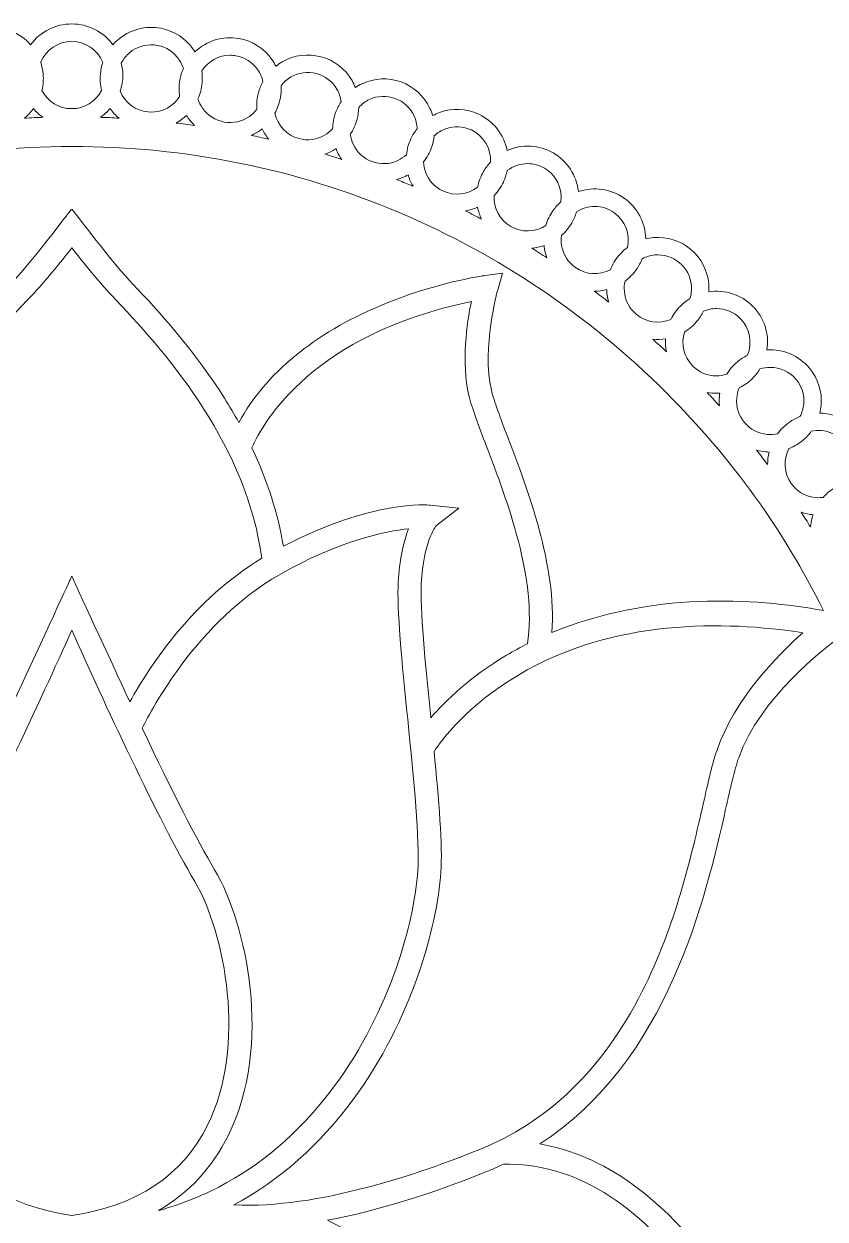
# Model space of a CAD drawing. Header units: millimetres. Extents: x 146 to 1170, y -927 to -143.
# Drawn here: x 276.6 to 387.2, y -329.8 to -165 of the extents above; entities that cross this region are included whole.
import ezdxf

# ---------------------------------------------------------------- set-up
doc = ezdxf.new("R2010")
doc.units = ezdxf.units.MM
doc.header["$MEASUREMENT"] = 0
doc.layers.add('Layer 2', color=7, linetype='Continuous')

msp = doc.modelspace()

# ---------------------------------------------------------------- linework, layer by layer
at = {"layer": 'Layer 2', "lineweight": 0}
for points, knots in [([(413.22, -303.54), (415.03, -302.21), (416.1, -300.11), (416.1, -297.86), (416.1, -295.61), (415.03, -293.51), (413.22, -292.18), (414.91, -290.7), (415.79, -288.52), (415.59, -286.28), (415.4, -284.03), (414.15, -282.04), (412.23, -280.87), (413.78, -279.25), (414.47, -276.99), (414.08, -274.78), (413.69, -272.57), (412.27, -270.69), (410.26, -269.69), (410.48, -269.41), (410.69, -269.12), (410.86, -268.81), (411.81, -267.18), (412.06, -265.28), (411.57, -263.46), (410.99, -261.29), (409.41, -259.54), (407.32, -258.73), (407.52, -258.43), (407.7, -258.12), (407.85, -257.79), (408.64, -256.09), (408.73, -254.17), (408.08, -252.4), (407.44, -250.64), (406.14, -249.22), (404.44, -248.43), (404.12, -248.28), (403.78, -248.15), (403.44, -248.05), (404.51, -246.08), (404.6, -243.73), (403.65, -241.69), (402.7, -239.66), (400.84, -238.21), (398.64, -237.76), (398.79, -237.44), (398.9, -237.1), (399, -236.76), (399.48, -234.94), (399.23, -233.04), (398.29, -231.41), (397.17, -229.46), (395.2, -228.18), (392.97, -227.93), (393.08, -227.59), (393.17, -227.25), (393.23, -226.9), (393.56, -225.04), (393.14, -223.17), (392.06, -221.63), (390.77, -219.79), (388.7, -218.69), (386.45, -218.63), (386.54, -218.29), (386.6, -217.93), (386.63, -217.58), (386.79, -215.7), (386.22, -213.87), (385.01, -212.43), (383.56, -210.71), (381.4, -209.79), (379.15, -209.93), (379.49, -207.71), (378.76, -205.47), (377.17, -203.88), (375.58, -202.3), (373.34, -201.57), (371.13, -201.9), (371.15, -201.55), (371.15, -201.19), (371.12, -200.84), (370.95, -198.96), (370.07, -197.26), (368.62, -196.05), (367.18, -194.84), (365.36, -194.27), (363.48, -194.43), (363.12, -194.46), (362.77, -194.52), (362.43, -194.6), (362.37, -192.36), (361.27, -190.28), (359.43, -188.99), (357.58, -187.7), (355.25, -187.38), (353.13, -188.09), (352.88, -185.86), (351.59, -183.89), (349.65, -182.76), (347.7, -181.64), (345.35, -181.52), (343.29, -182.42), (342.85, -180.22), (341.4, -178.36), (339.36, -177.41), (337.66, -176.61), (335.74, -176.53), (333.97, -177.18), (333.64, -177.3), (333.32, -177.44), (333.01, -177.61), (332.91, -177.27), (332.78, -176.94), (332.63, -176.62), (331.83, -174.91), (330.42, -173.62), (328.65, -172.97), (326.88, -172.33), (324.97, -172.41), (323.26, -173.21), (322.94, -173.36), (322.63, -173.53), (322.34, -173.73), (322.21, -173.4), (322.05, -173.08), (321.88, -172.77), (320.93, -171.14), (319.41, -169.97), (317.59, -169.49), (315.78, -169), (313.88, -169.25), (312.25, -170.19), (311.94, -170.37), (311.64, -170.57), (311.37, -170.79), (311.21, -170.47), (311.03, -170.17), (310.83, -169.88), (309.75, -168.33), (308.13, -167.3), (306.28, -166.98), (304.06, -166.59), (301.81, -167.28), (300.19, -168.82), (300, -168.52), (299.8, -168.23), (299.57, -167.96), (298.36, -166.51), (296.66, -165.63), (294.78, -165.46), (292.54, -165.27), (290.36, -166.15), (288.88, -167.84), (287.55, -166.03), (285.45, -164.96), (283.2, -164.96), (280.95, -164.96), (278.85, -166.03), (277.52, -167.84), (276.04, -166.15), (273.86, -165.27), (271.62, -165.46), (269.38, -165.66), (267.38, -166.91), (266.21, -168.82), (265.96, -168.58), (265.68, -168.35), (265.39, -168.15), (263.85, -167.07), (261.97, -166.65), (260.12, -166.98), (257.91, -167.37), (256.03, -168.79), (255.03, -170.8), (253.28, -169.39), (250.97, -168.9), (248.8, -169.49), (246.63, -170.07), (244.88, -171.64), (244.06, -173.73), (243.77, -173.53), (243.46, -173.36), (243.13, -173.21), (241.43, -172.41), (239.51, -172.33), (237.74, -172.97), (235.97, -173.62), (234.56, -174.91), (233.77, -176.62), (233.62, -176.94), (233.49, -177.27), (233.39, -177.61), (233.08, -177.44), (232.76, -177.3), (232.42, -177.18), (230.65, -176.53), (228.74, -176.61), (227.03, -177.41), (225.33, -178.21), (224.03, -179.62), (223.39, -181.39), (223.27, -181.72), (223.17, -182.06), (223.1, -182.41), (222.78, -182.27), (222.44, -182.15), (222.1, -182.06), (220.28, -181.57), (218.38, -181.82), (216.75, -182.76), (214.8, -183.89), (213.52, -185.86), (213.27, -188.09), (212.93, -187.98), (212.59, -187.89), (212.24, -187.83), (210.38, -187.5), (208.51, -187.91), (206.97, -188.99), (205.43, -190.07), (204.4, -191.69), (204.07, -193.54), (204.01, -193.89), (203.97, -194.25), (203.97, -194.61), (201.79, -194.08), (199.49, -194.61), (197.77, -196.05), (196.05, -197.5), (195.13, -199.66), (195.27, -201.9), (193.05, -201.57), (190.81, -202.29), (189.22, -203.88), (187.89, -205.22), (187.16, -206.99), (187.16, -208.87), (187.16, -209.22), (187.19, -209.58), (187.24, -209.93), (186.89, -209.91), (186.53, -209.91), (186.18, -209.94), (184.3, -210.11), (182.6, -210.99), (181.39, -212.43), (180.18, -213.87), (179.6, -215.7), (179.77, -217.58), (179.8, -217.93), (179.86, -218.28), (179.94, -218.63), (179.59, -218.63), (179.23, -218.67), (178.88, -218.73), (177.03, -219.06), (175.41, -220.09), (174.33, -221.63), (173.04, -223.47), (172.72, -225.8), (173.43, -227.93), (173.08, -227.97), (172.73, -228.03), (172.38, -228.12), (170.57, -228.61), (169.05, -229.78), (168.1, -231.41), (167.16, -233.04), (166.91, -234.94), (167.4, -236.76), (167.49, -237.1), (167.61, -237.44), (167.75, -237.76), (167.4, -237.83), (167.06, -237.93), (166.73, -238.05), (164.96, -238.69), (163.55, -239.99), (162.75, -241.69), (161.8, -243.73), (161.88, -246.08), (162.96, -248.05), (162.62, -248.15), (162.28, -248.28), (161.96, -248.43), (160.25, -249.22), (158.96, -250.63), (158.31, -252.4), (157.67, -254.17), (157.75, -256.09), (158.55, -257.79), (158.7, -258.12), (158.87, -258.43), (159.07, -258.72), (156.98, -259.54), (155.41, -261.29), (154.83, -263.46), (154.24, -265.63), (154.74, -267.94), (156.14, -269.69), (154.13, -270.69), (152.71, -272.57), (152.32, -274.78), (151.93, -277), (152.62, -279.25), (154.17, -280.87), (152.25, -282.04), (151, -284.04), (150.8, -286.28), (150.61, -288.52), (151.49, -290.7), (153.18, -292.18), (151.37, -293.51), (150.3, -295.61), (150.3, -297.86), (150.3, -300.11), (151.37, -302.21), (153.18, -303.54), (151.49, -305.02), (150.61, -307.2), (150.8, -309.44), (151, -311.68), (152.25, -313.67), (154.17, -314.84), (152.62, -316.47), (151.93, -318.72), (152.32, -320.94), (152.71, -323.15), (154.12, -325.02), (156.13, -326.02), (155.91, -326.3), (155.71, -326.6), (155.53, -326.91), (154.59, -328.54), (154.34, -330.44), (154.83, -332.26), (155.41, -334.43), (156.99, -336.18), (159.08, -337), (157.83, -338.86), (157.54, -341.2), (158.31, -343.31), (159.08, -345.43), (160.81, -347.03), (162.96, -347.66), (161.88, -349.63), (161.8, -351.99), (162.75, -354.02), (163.7, -356.06), (165.55, -357.51), (167.75, -357.95), (167.61, -358.28), (167.49, -358.61), (167.4, -358.96), (166.91, -360.78), (167.16, -362.68), (168.1, -364.31), (169.05, -365.94), (170.57, -367.1), (172.38, -367.59), (172.73, -367.68), (173.08, -367.75), (173.43, -367.79), (173.31, -368.12), (173.23, -368.47), (173.17, -368.82), (172.84, -370.67), (173.25, -372.54), (174.33, -374.09), (175.41, -375.63), (177.03, -376.66), (178.88, -376.98), (179.23, -377.05), (179.59, -377.08), (179.95, -377.09), (179.42, -379.27), (179.95, -381.56), (181.39, -383.28), (182.73, -384.88), (184.7, -385.8), (186.8, -385.8), (186.94, -385.8), (187.08, -385.79), (187.25, -385.78), (186.91, -388), (187.63, -390.24), (189.22, -391.83), (190.56, -393.16), (192.33, -393.9), (194.21, -393.9), (194.56, -393.9), (194.92, -393.87), (195.27, -393.82), (195.25, -394.17), (195.25, -394.53), (195.28, -394.88), (195.44, -396.76), (196.33, -398.45), (197.77, -399.67), (199.2, -400.86), (201.06, -401.45), (202.92, -401.29), (203.27, -401.26), (203.62, -401.2), (203.97, -401.12), (204.02, -403.36), (205.13, -405.43), (206.97, -406.72), (208.16, -407.56), (209.55, -408), (211, -408), (211.77, -408), (212.53, -407.87), (213.27, -407.62), (213.31, -407.98), (213.37, -408.33), (213.46, -408.67), (213.95, -410.49), (215.12, -412.01), (216.75, -412.95), (218.66, -414.06), (221.07, -414.19), (223.1, -413.3), (223.17, -413.65), (223.27, -413.99), (223.39, -414.33), (224.03, -416.1), (225.33, -417.51), (227.03, -418.31), (227.97, -418.74), (228.97, -418.97), (230, -418.97), (231.18, -418.97), (232.35, -418.67), (233.39, -418.1), (234.02, -420.25), (235.63, -421.97), (237.74, -422.74), (238.52, -423.03), (239.33, -423.17), (240.15, -423.17), (241.52, -423.17), (242.9, -422.75), (244.06, -421.98), (244.19, -422.31), (244.34, -422.64), (244.52, -422.95), (245.46, -424.58), (246.98, -425.74), (248.8, -426.23), (249.4, -426.39), (250.01, -426.47), (250.62, -426.47), (252.22, -426.47), (253.78, -425.92), (255.03, -424.92), (256.03, -426.93), (257.91, -428.35), (260.12, -428.74), (261.97, -429.06), (263.85, -428.64), (265.39, -427.57), (265.68, -427.37), (265.96, -427.14), (266.21, -426.9), (267.38, -428.81), (269.38, -430.06), (271.62, -430.25), (273.86, -430.45), (276.04, -429.56), (277.52, -427.88), (278.85, -429.69), (280.95, -430.76), (283.2, -430.76), (285.45, -430.76), (287.55, -429.69), (288.88, -427.88), (290.22, -429.41), (292.13, -430.28), (294.16, -430.28), (294.37, -430.28), (294.58, -430.27), (294.78, -430.25), (297.02, -430.06), (299.01, -428.81), (300.18, -426.9), (300.44, -427.14), (300.72, -427.37), (301.01, -427.57), (302.54, -428.64), (304.42, -429.06), (306.28, -428.74), (308.13, -428.41), (309.75, -427.38), (310.83, -425.84), (311.03, -425.55), (311.21, -425.24), (311.37, -424.92), (312.62, -425.92), (314.17, -426.47), (315.77, -426.47), (316.38, -426.47), (317, -426.39), (317.59, -426.23), (319.76, -425.65), (321.51, -424.07), (322.33, -421.99), (322.63, -422.18), (322.94, -422.36), (323.26, -422.51), (324.96, -423.3), (326.89, -423.38), (328.65, -422.74), (330.42, -422.1), (331.83, -420.8), (332.63, -419.1), (332.78, -418.78), (332.91, -418.44), (333.01, -418.11), (333.32, -418.27), (333.64, -418.42), (333.97, -418.54), (335.74, -419.18), (337.66, -419.1), (339.36, -418.31), (341.07, -417.51), (342.36, -416.1), (343.01, -414.33), (343.13, -413.99), (343.23, -413.65), (343.3, -413.3), (345.33, -414.19), (347.74, -414.06), (349.65, -412.95), (351.28, -412.01), (352.44, -410.49), (352.93, -408.67), (353.02, -408.33), (353.09, -407.98), (353.13, -407.63), (353.46, -407.74), (353.81, -407.83), (354.16, -407.89), (354.57, -407.96), (354.98, -408), (355.4, -408), (356.84, -408), (358.23, -407.56), (359.43, -406.72), (360.97, -405.64), (362, -404.03), (362.32, -402.17), (362.39, -401.82), (362.42, -401.47), (362.43, -401.11), (364.6, -401.64), (366.93, -401.09), (368.62, -399.67), (370.07, -398.45), (370.95, -396.76), (371.12, -394.88), (371.15, -394.53), (371.15, -394.17), (371.13, -393.81), (373.37, -394.15), (375.59, -393.41), (377.17, -391.83), (378.76, -390.24), (379.49, -388), (379.15, -385.79), (379.54, -385.81), (379.87, -385.81), (380.22, -385.78), (382.1, -385.61), (383.79, -384.73), (385.01, -383.28), (386.22, -381.84), (386.79, -380.01), (386.63, -378.14), (386.6, -377.78), (386.54, -377.43), (386.46, -377.09), (386.81, -377.08), (387.16, -377.05), (387.51, -376.98), (389.37, -376.66), (390.98, -375.63), (392.06, -374.09), (393.35, -372.25), (393.68, -369.92), (392.96, -367.79), (393.32, -367.75), (393.67, -367.68), (394.01, -367.59), (395.83, -367.1), (397.35, -365.94), (398.29, -364.31), (399.42, -362.36), (399.54, -360.01), (398.64, -357.95), (400.84, -357.51), (402.7, -356.06), (403.65, -354.02), (404.6, -351.99), (404.51, -349.63), (403.44, -347.67), (403.78, -347.56), (404.12, -347.44), (404.44, -347.29), (406.14, -346.49), (407.44, -345.08), (408.08, -343.31), (408.73, -341.54), (408.64, -339.63), (407.85, -337.92), (407.7, -337.6), (407.52, -337.29), (407.33, -336.99), (409.41, -336.18), (410.99, -334.43), (411.57, -332.26), (412.15, -330.08), (411.66, -327.78), (410.26, -326.03), (410.59, -325.87), (410.89, -325.69), (411.18, -325.49), (412.72, -324.41), (413.75, -322.79), (414.08, -320.94), (414.4, -319.08), (413.99, -317.21), (412.91, -315.67), (412.71, -315.38), (412.48, -315.1), (412.23, -314.84), (414.15, -313.67), (415.4, -311.68), (415.59, -309.44), (415.79, -307.2), (414.91, -305.02), (413.22, -303.54)], [0, 0, 0, 0, 1, 1, 1, 2, 2, 2, 3, 3, 3, 4, 4, 4, 5, 5, 5, 6, 6, 6, 7, 7, 7, 8, 8, 8, 9, 9, 9, 10, 10, 10, 11, 11, 11, 12, 12, 12, 13, 13, 13, 14, 14, 14, 15, 15, 15, 16, 16, 16, 17, 17, 17, 18, 18, 18, 19, 19, 19, 20, 20, 20, 21, 21, 21, 22, 22, 22, 23, 23, 23, 24, 24, 24, 25, 25, 25, 26, 26, 26, 27, 27, 27, 28, 28, 28, 29, 29, 29, 30, 30, 30, 31, 31, 31, 32, 32, 32, 33, 33, 33, 34, 34, 34, 35, 35, 35, 36, 36, 36, 37, 37, 37, 38, 38, 38, 39, 39, 39, 40, 40, 40, 41, 41, 41, 42, 42, 42, 43, 43, 43, 44, 44, 44, 45, 45, 45, 46, 46, 46, 47, 47, 47, 48, 48, 48, 49, 49, 49, 50, 50, 50, 51, 51, 51, 52, 52, 52, 53, 53, 53, 54, 54, 54, 55, 55, 55, 56, 56, 56, 57, 57, 57, 58, 58, 58, 59, 59, 59, 60, 60, 60, 61, 61, 61, 62, 62, 62, 63, 63, 63, 64, 64, 64, 65, 65, 65, 66, 66, 66, 67, 67, 67, 68, 68, 68, 69, 69, 69, 70, 70, 70, 71, 71, 71, 72, 72, 72, 73, 73, 73, 74, 74, 74, 75, 75, 75, 76, 76, 76, 77, 77, 77, 78, 78, 78, 79, 79, 79, 80, 80, 80, 81, 81, 81, 82, 82, 82, 83, 83, 83, 84, 84, 84, 85, 85, 85, 86, 86, 86, 87, 87, 87, 88, 88, 88, 89, 89, 89, 90, 90, 90, 91, 91, 91, 92, 92, 92, 93, 93, 93, 94, 94, 94, 95, 95, 95, 96, 96, 96, 97, 97, 97, 98, 98, 98, 99, 99, 99, 100, 100, 100, 101, 101, 101, 102, 102, 102, 103, 103, 103, 104, 104, 104, 105, 105, 105, 106, 106, 106, 107, 107, 107, 108, 108, 108, 109, 109, 109, 110, 110, 110, 111, 111, 111, 112, 112, 112, 113, 113, 113, 114, 114, 114, 115, 115, 115, 116, 116, 116, 117, 117, 117, 118, 118, 118, 119, 119, 119, 120, 120, 120, 121, 121, 121, 122, 122, 122, 123, 123, 123, 124, 124, 124, 125, 125, 125, 126, 126, 126, 127, 127, 127, 128, 128, 128, 129, 129, 129, 130, 130, 130, 131, 131, 131, 132, 132, 132, 133, 133, 133, 134, 134, 134, 135, 135, 135, 136, 136, 136, 137, 137, 137, 138, 138, 138, 139, 139, 139, 140, 140, 140, 141, 141, 141, 142, 142, 142, 143, 143, 143, 144, 144, 144, 145, 145, 145, 146, 146, 146, 147, 147, 147, 148, 148, 148, 149, 149, 149, 150, 150, 150, 151, 151, 151, 152, 152, 152, 153, 153, 153, 154, 154, 154, 155, 155, 155, 156, 156, 156, 157, 157, 157, 158, 158, 158, 159, 159, 159, 160, 160, 160, 161, 161, 161, 162, 162, 162, 163, 163, 163, 164, 164, 164, 165, 165, 165, 166, 166, 166, 167, 167, 167, 168, 168, 168, 169, 169, 169, 170, 170, 170, 171, 171, 171, 172, 172, 172, 173, 173, 173, 174, 174, 174, 175, 175, 175, 176, 176, 176, 177, 177, 177, 178, 178, 178, 179, 179, 179, 180, 180, 180, 181, 181, 181, 182, 182, 182, 183, 183, 183, 184, 184, 184, 185, 185, 185, 186, 186, 186, 187, 187, 187, 188, 188, 188, 189, 189, 189, 190, 190, 190, 191, 191, 191, 192, 192, 192, 193, 193, 193, 194, 194, 194, 195, 195, 195, 196, 196, 196, 197, 197, 197, 198, 198, 198, 199, 199, 199, 200, 200, 200, 201, 201, 201, 202, 202, 202, 203, 203, 203, 204, 204, 204, 205, 205, 205, 206, 206, 206, 207, 207, 207, 208, 208, 208, 209, 209, 209, 210, 210, 210, 211, 211, 211, 212, 212, 212, 213, 213, 213, 214, 214, 214, 214]), ([(287.15, -171.87), (287.08, -172.62), (287.14, -173.38), (287.32, -174.13), (286.52, -175.68), (284.95, -176.65), (283.2, -176.65), (281.45, -176.65), (279.88, -175.68), (279.08, -174.13), (279.26, -173.38), (279.32, -172.62), (279.25, -171.87), (279.2, -171.34), (279.09, -170.8), (278.91, -170.25), (279.62, -168.52), (281.33, -167.37), (283.2, -167.37), (285.07, -167.37), (286.78, -168.52), (287.49, -170.26), (287.31, -170.8), (287.19, -171.34), (287.15, -171.87)], [0, 0, 0, 0, 1, 1, 1, 2, 2, 2, 3, 3, 3, 4, 4, 4, 5, 5, 5, 6, 6, 6, 7, 7, 7, 8, 8, 8, 8]), ([(290.04, -170.36), (290.33, -169.81), (290.71, -169.33), (291.18, -168.93), (292.14, -168.13), (293.33, -167.76), (294.57, -167.86), (295.81, -167.97), (296.92, -168.55), (297.72, -169.5), (298.12, -169.98), (298.41, -170.52), (298.6, -171.11), (298.37, -171.63), (298.2, -172.17), (298.11, -172.7), (297.98, -173.44), (297.97, -174.2), (298.09, -174.96), (297.83, -175.37), (297.51, -175.74), (297.15, -176.04), (296.2, -176.84), (295, -177.22), (293.76, -177.11), (292.02, -176.96), (290.54, -175.86), (289.88, -174.24), (290.12, -173.51), (290.25, -172.76), (290.25, -172.01), (290.25, -171.47), (290.18, -170.92), (290.04, -170.36)], [0, 0, 0, 0, 1, 1, 1, 2, 2, 2, 3, 3, 3, 4, 4, 4, 5, 5, 5, 6, 6, 6, 7, 7, 7, 8, 8, 8, 9, 9, 9, 10, 10, 10, 11, 11, 11, 11]), ([(301.13, -171.44), (301.98, -170.11), (303.47, -169.28), (305.05, -169.28), (305.32, -169.28), (305.59, -169.3), (305.86, -169.35), (307.08, -169.57), (308.14, -170.24), (308.85, -171.26), (309.21, -171.76), (309.45, -172.33), (309.58, -172.93), (309.31, -173.43), (309.1, -173.95), (308.96, -174.47), (308.77, -175.2), (308.69, -175.96), (308.74, -176.73), (308.45, -177.11), (308.1, -177.45), (307.71, -177.72), (306.7, -178.43), (305.47, -178.7), (304.25, -178.49), (303.03, -178.27), (301.96, -177.6), (301.25, -176.58), (300.98, -176.19), (300.77, -175.76), (300.62, -175.3), (300.93, -174.59), (301.12, -173.85), (301.19, -173.1), (301.24, -172.56), (301.22, -172.01), (301.13, -171.44)], [0, 0, 0, 0, 1, 1, 1, 2, 2, 2, 3, 3, 3, 4, 4, 4, 5, 5, 5, 6, 6, 6, 7, 7, 7, 8, 8, 8, 9, 9, 9, 10, 10, 10, 11, 11, 11, 12, 12, 12, 12]), ([(312.08, -173.48), (312.46, -172.99), (312.92, -172.59), (313.45, -172.28), (314.51, -171.66), (315.78, -171.5), (316.97, -171.81), (318.17, -172.14), (319.17, -172.9), (319.79, -173.98), (320.1, -174.51), (320.29, -175.09), (320.37, -175.71), (320.06, -176.18), (319.8, -176.68), (319.62, -177.19), (319.36, -177.89), (319.22, -178.64), (319.2, -179.42), (318.87, -179.78), (318.5, -180.08), (318.09, -180.31), (317.02, -180.93), (315.77, -181.1), (314.57, -180.78), (312.88, -180.33), (311.62, -178.99), (311.24, -177.28), (311.61, -176.6), (311.86, -175.88), (311.99, -175.14), (312.09, -174.61), (312.12, -174.06), (312.08, -173.48)], [0, 0, 0, 0, 1, 1, 1, 2, 2, 2, 3, 3, 3, 4, 4, 4, 5, 5, 5, 6, 6, 6, 7, 7, 7, 8, 8, 8, 9, 9, 9, 10, 10, 10, 11, 11, 11, 11]), ([(330, -180.82), (329.68, -181.5), (329.47, -182.24), (329.39, -183.01), (329.03, -183.33), (328.63, -183.6), (328.2, -183.8), (327.08, -184.33), (325.82, -184.38), (324.65, -183.96), (323.49, -183.53), (322.56, -182.68), (322.04, -181.56), (321.84, -181.13), (321.7, -180.67), (321.64, -180.19), (322.07, -179.54), (322.38, -178.85), (322.58, -178.12), (322.72, -177.6), (322.8, -177.05), (322.81, -176.48), (323.23, -176.02), (323.72, -175.65), (324.28, -175.39), (324.28, -175.39), (324.28, -175.39), (324.28, -175.39), (325.4, -174.87), (326.67, -174.81), (327.83, -175.24), (328.99, -175.66), (329.92, -176.51), (330.45, -177.64), (330.71, -178.2), (330.85, -178.79), (330.88, -179.41), (330.52, -179.86), (330.22, -180.33), (330, -180.82)], [0, 0, 0, 0, 1, 1, 1, 2, 2, 2, 3, 3, 3, 4, 4, 4, 5, 5, 5, 6, 6, 6, 7, 7, 7, 8, 8, 8, 9, 9, 9, 10, 10, 10, 11, 11, 11, 12, 12, 12, 13, 13, 13, 13]), ([(276.66, -177.96), (277.13, -177.58), (277.55, -177.14), (277.91, -176.65), (278.3, -177.11), (278.75, -177.5), (279.25, -177.84), (278.44, -177.87), (277.59, -177.9), (276.66, -177.96)], [0, 0, 0, 0, 1, 1, 1, 2, 2, 2, 3, 3, 3, 3]), ([(287.14, -177.84), (287.64, -177.5), (288.09, -177.11), (288.49, -176.65), (288.85, -177.14), (289.26, -177.58), (289.73, -177.96), (288.8, -177.9), (287.95, -177.87), (287.14, -177.84)], [0, 0, 0, 0, 1, 1, 1, 2, 2, 2, 3, 3, 3, 3]), ([(297.61, -178.63), (298.12, -178.34), (298.6, -177.99), (299.03, -177.58), (299.11, -177.71), (299.19, -177.84), (299.28, -177.96), (299.53, -178.32), (299.81, -178.65), (300.12, -178.95), (299.32, -178.84), (298.49, -178.74), (297.61, -178.63)], [0, 0, 0, 0, 1, 1, 1, 2, 2, 2, 3, 3, 3, 4, 4, 4, 4]), ([(307.99, -180.33), (308.37, -180.15), (308.74, -179.94), (309.09, -179.69), (309.22, -179.61), (309.34, -179.52), (309.46, -179.42), (309.72, -179.94), (310.04, -180.43), (310.42, -180.87), (309.55, -180.67), (308.75, -180.49), (307.99, -180.33)], [0, 0, 0, 0, 1, 1, 1, 2, 2, 2, 3, 3, 3, 4, 4, 4, 4]), ([(341.01, -184.02), (340.62, -184.44), (340.29, -184.88), (340.02, -185.34), (339.64, -185.99), (339.38, -186.71), (339.22, -187.46), (337.84, -188.53), (336.01, -188.74), (334.42, -188), (333.3, -187.48), (332.45, -186.55), (332.03, -185.39), (331.86, -184.94), (331.77, -184.47), (331.75, -183.99), (332.23, -183.38), (332.61, -182.72), (332.87, -182.01), (333.05, -181.5), (333.18, -180.96), (333.24, -180.39), (333.69, -179.97), (334.22, -179.65), (334.8, -179.44), (335.96, -179.02), (337.23, -179.07), (338.35, -179.59), (340.04, -180.38), (341.1, -182.16), (341.01, -184.02)], [0, 0, 0, 0, 1, 1, 1, 2, 2, 2, 3, 3, 3, 4, 4, 4, 5, 5, 5, 6, 6, 6, 7, 7, 7, 8, 8, 8, 9, 9, 9, 10, 10, 10, 10]), ([(349.46, -248.91), (350.16, -239.75), (346.11, -229.14), (343.42, -222.08), (342.38, -219.36), (341.48, -217), (341.12, -215.47), (339.76, -209.63), (341.97, -201.76), (341.99, -201.68), (341.99, -201.68), (342.66, -199.34), (342.66, -199.34), (342.66, -199.34), (340.24, -199.67), (340.24, -199.67), (339.97, -199.7), (333.38, -200.62), (325.76, -203.83), (316.68, -207.65), (309.95, -213.21), (306.25, -219.92), (305.62, -218.78), (304.95, -217.66), (304.27, -216.58), (300.09, -209.96), (295.07, -204.45), (291.65, -200.88), (289.07, -198.18), (283.47, -190.84), (283.41, -190.76), (283.41, -190.76), (283.26, -190.56), (283.26, -190.56), (283.26, -190.56), (283.18, -190.61), (283.18, -190.61), (283.18, -190.61), (283.12, -190.58), (283.12, -190.58), (283.12, -190.58), (282.98, -190.77), (282.98, -190.77), (282.92, -190.84), (277.33, -198.18), (274.74, -200.88), (271.33, -204.45), (266.31, -209.96), (262.12, -216.58), (261.44, -217.66), (260.78, -218.78), (260.15, -219.92), (256.45, -213.21), (249.71, -207.65), (240.64, -203.83), (233.01, -200.62), (226.43, -199.7), (226.15, -199.67), (226.15, -199.67), (223.74, -199.34), (223.74, -199.34), (223.74, -199.34), (224.41, -201.68), (224.41, -201.68), (224.43, -201.76), (226.62, -209.66), (225.27, -215.47), (224.92, -217), (224.02, -219.36), (222.98, -222.09), (220.29, -229.14), (216.24, -239.75), (216.93, -248.91), (205.66, -244.26), (192.18, -242.9), (179.8, -245.14), (185.18, -234.33), (191.96, -225.01), (201.13, -215.85), (211.79, -205.19), (224.2, -196.82), (238.02, -190.98), (252.33, -184.92), (267.53, -181.86), (283.2, -181.86), (298.87, -181.86), (314.07, -184.92), (328.38, -190.98), (342.2, -196.82), (354.61, -205.19), (365.27, -215.85), (374.32, -224.9), (381.42, -234.73), (386.97, -245.89), (377.31, -244.12), (363.14, -243.28), (349.46, -248.91)], [0, 0, 0, 0, 1, 1, 1, 2, 2, 2, 3, 3, 3, 4, 4, 4, 5, 5, 5, 6, 6, 6, 7, 7, 7, 8, 8, 8, 9, 9, 9, 10, 10, 10, 11, 11, 11, 12, 12, 12, 13, 13, 13, 14, 14, 14, 15, 15, 15, 16, 16, 16, 17, 17, 17, 18, 18, 18, 19, 19, 19, 20, 20, 20, 21, 21, 21, 22, 22, 22, 23, 23, 23, 24, 24, 24, 25, 25, 25, 26, 26, 26, 27, 27, 27, 28, 28, 28, 29, 29, 29, 30, 30, 30, 31, 31, 31, 32, 32, 32, 32]), ([(318.13, -182.94), (318.54, -182.79), (318.92, -182.61), (319.29, -182.4), (319.42, -182.33), (319.55, -182.25), (319.68, -182.16), (319.73, -182.31), (319.79, -182.44), (319.85, -182.58), (320.03, -182.96), (320.25, -183.33), (320.49, -183.67), (319.75, -183.43), (318.97, -183.19), (318.13, -182.94)], [0, 0, 0, 0, 1, 1, 1, 2, 2, 2, 3, 3, 3, 4, 4, 4, 5, 5, 5, 5]), ([(350.72, -189.5), (350.29, -189.87), (349.92, -190.29), (349.61, -190.72), (349.18, -191.34), (348.85, -192.03), (348.63, -192.77), (347.16, -193.71), (345.32, -193.76), (343.8, -192.89), (342.29, -192.01), (341.41, -190.4), (341.5, -188.65), (342.02, -188.09), (342.45, -187.46), (342.77, -186.78), (343, -186.29), (343.17, -185.76), (343.28, -185.2), (344.1, -184.57), (345.1, -184.23), (346.13, -184.23), (346.94, -184.23), (347.74, -184.44), (348.44, -184.85), (350.06, -185.78), (350.97, -187.64), (350.72, -189.5)], [0, 0, 0, 0, 1, 1, 1, 2, 2, 2, 3, 3, 3, 4, 4, 4, 5, 5, 5, 6, 6, 6, 7, 7, 7, 8, 8, 8, 9, 9, 9, 9]), ([(329.97, -187.22), (329.33, -186.95), (328.68, -186.68), (328.03, -186.42), (328.44, -186.31), (328.84, -186.16), (329.22, -185.99), (329.35, -185.92), (329.49, -185.86), (329.62, -185.78), (329.67, -185.93), (329.71, -186.07), (329.76, -186.21), (329.91, -186.61), (330.09, -187), (330.3, -187.36), (330.19, -187.31), (330.08, -187.26), (329.97, -187.22)], [0, 0, 0, 0, 1, 1, 1, 2, 2, 2, 3, 3, 3, 4, 4, 4, 5, 5, 5, 6, 6, 6, 6]), ([(337.55, -190.75), (338.12, -190.65), (338.68, -190.48), (339.22, -190.24), (339.33, -190.82), (339.51, -191.37), (339.76, -191.89), (339.07, -191.52), (338.34, -191.14), (337.55, -190.75)], [0, 0, 0, 0, 1, 1, 1, 2, 2, 2, 3, 3, 3, 3]), ([(359.9, -195.79), (359.45, -196.13), (359.04, -196.51), (358.69, -196.92), (358.21, -197.5), (357.82, -198.15), (357.54, -198.87), (355.99, -199.68), (354.15, -199.57), (352.72, -198.57), (351.71, -197.86), (351.03, -196.79), (350.81, -195.57), (350.73, -195.11), (350.72, -194.63), (350.79, -194.15), (351.36, -193.65), (351.84, -193.06), (352.23, -192.39), (352.5, -191.93), (352.71, -191.41), (352.88, -190.86), (353.63, -190.38), (354.49, -190.13), (355.39, -190.13), (356.34, -190.13), (357.26, -190.42), (358.04, -190.97), (359.57, -192.04), (360.31, -193.97), (359.9, -195.79)], [0, 0, 0, 0, 1, 1, 1, 2, 2, 2, 3, 3, 3, 4, 4, 4, 5, 5, 5, 6, 6, 6, 7, 7, 7, 8, 8, 8, 9, 9, 9, 10, 10, 10, 10]), ([(291.22, -258.48), (288.47, -252.6), (283.48, -241.74), (283.42, -241.63), (283.42, -241.63), (283.2, -241.14), (283.2, -241.14), (283.2, -241.14), (282.97, -241.63), (282.97, -241.63), (282.92, -241.74), (277.92, -252.6), (275.18, -258.48), (272.34, -253.34), (266.38, -244.35), (256.96, -238.66), (259.08, -223.37), (269.43, -211.04), (277.05, -203.08), (279.47, -200.56), (281.7, -197.79), (283.2, -195.84), (284.7, -197.79), (286.93, -200.56), (289.35, -203.08), (296.96, -211.04), (307.31, -223.37), (309.44, -238.66), (300.01, -244.35), (294.06, -253.34), (291.22, -258.48)], [0, 0, 0, 0, 1, 1, 1, 2, 2, 2, 3, 3, 3, 4, 4, 4, 5, 5, 5, 6, 6, 6, 7, 7, 7, 8, 8, 8, 9, 9, 9, 10, 10, 10, 10]), ([(348.38, -195.54), (348.4, -195.7), (348.42, -195.85), (348.44, -195.99), (348.52, -196.41), (348.63, -196.83), (348.78, -197.23), (348.08, -196.77), (347.38, -196.32), (346.68, -195.89), (347.26, -195.85), (347.83, -195.73), (348.38, -195.54)], [0, 0, 0, 0, 1, 1, 1, 2, 2, 2, 3, 3, 3, 4, 4, 4, 4]), ([(368.51, -202.86), (368.02, -203.16), (367.58, -203.5), (367.2, -203.88), (366.67, -204.41), (366.23, -205.03), (365.89, -205.72), (364.27, -206.4), (362.45, -206.13), (361.11, -205.01), (360.16, -204.21), (359.58, -203.09), (359.47, -201.86), (359.43, -201.38), (359.46, -200.91), (359.57, -200.43), (360.19, -199.98), (360.72, -199.43), (361.16, -198.81), (361.46, -198.37), (361.73, -197.88), (361.94, -197.35), (362.48, -197.06), (363.07, -196.88), (363.69, -196.83), (364.94, -196.72), (366.12, -197.1), (367.08, -197.9), (368.03, -198.69), (368.61, -199.81), (368.72, -201.05), (368.77, -201.66), (368.7, -202.27), (368.51, -202.86)], [0, 0, 0, 0, 1, 1, 1, 2, 2, 2, 3, 3, 3, 4, 4, 4, 5, 5, 5, 6, 6, 6, 7, 7, 7, 8, 8, 8, 9, 9, 9, 10, 10, 10, 11, 11, 11, 11]), ([(357.05, -201.61), (357.05, -201.77), (357.06, -201.92), (357.07, -202.07), (357.11, -202.5), (357.19, -202.92), (357.3, -203.34), (356.63, -202.81), (355.97, -202.3), (355.32, -201.81), (355.91, -201.82), (356.48, -201.75), (357.05, -201.61)], [0, 0, 0, 0, 1, 1, 1, 2, 2, 2, 3, 3, 3, 4, 4, 4, 4]), ([(338.02, -216.2), (338.43, -217.94), (339.36, -220.39), (340.44, -223.23), (343.25, -230.59), (347.49, -241.7), (346.08, -250.46), (345.09, -250.96), (344.13, -251.48), (343.21, -252.03), (338.2, -255.01), (334.8, -258.3), (332.75, -260.67), (332.75, -260.67), (332.74, -260.54), (332.74, -260.54), (332, -253.15), (331.23, -245.5), (331.44, -242.16), (331.79, -236.33), (333.33, -234.38), (333.57, -234.12), (333.57, -234.12), (336.64, -231.77), (336.64, -231.77), (336.64, -231.77), (332.67, -231.34), (332.67, -231.34), (332.35, -231.31), (324.66, -230.58), (312.41, -237.01), (311.66, -232.51), (310.19, -227.94), (308.06, -223.44), (309.7, -219.71), (316.54, -207.8), (338.35, -203.25), (337.73, -206.27), (336.96, -211.64), (338.02, -216.2)], [0, 0, 0, 0, 1, 1, 1, 2, 2, 2, 3, 3, 3, 4, 4, 4, 5, 5, 5, 6, 6, 6, 7, 7, 7, 8, 8, 8, 9, 9, 9, 10, 10, 10, 11, 11, 11, 12, 12, 12, 13, 13, 13, 13]), ([(376.46, -210.66), (375.95, -210.92), (375.49, -211.22), (375.07, -211.56), (374.5, -212.05), (374, -212.63), (373.6, -213.29), (373.13, -213.43), (372.66, -213.51), (372.19, -213.51), (370.95, -213.51), (369.78, -213.03), (368.91, -212.15), (367.68, -210.92), (367.24, -209.13), (367.77, -207.46), (368.42, -207.07), (369, -206.57), (369.49, -205.98), (369.84, -205.57), (370.14, -205.1), (370.4, -204.59), (370.97, -204.35), (371.57, -204.23), (372.19, -204.23), (373.43, -204.23), (374.59, -204.71), (375.47, -205.59), (376.79, -206.91), (377.18, -208.94), (376.46, -210.66)], [0, 0, 0, 0, 1, 1, 1, 2, 2, 2, 3, 3, 3, 4, 4, 4, 5, 5, 5, 6, 6, 6, 7, 7, 7, 8, 8, 8, 9, 9, 9, 10, 10, 10, 10]), ([(365.27, -210.17), (364.68, -209.62), (364.06, -209.05), (363.39, -208.46), (363.99, -208.52), (364.57, -208.5), (365.16, -208.41), (365.12, -209.01), (365.16, -209.6), (365.27, -210.17)], [0, 0, 0, 0, 1, 1, 1, 2, 2, 2, 3, 3, 3, 3]), ([(384.23, -217.37), (384.17, -217.98), (384, -218.57), (383.71, -219.12), (383.18, -219.33), (382.69, -219.59), (382.25, -219.9), (381.63, -220.33), (381.09, -220.86), (380.63, -221.49), (380.15, -221.59), (379.68, -221.63), (379.2, -221.58), (377.97, -221.48), (376.85, -220.89), (376.05, -219.94), (375.25, -219), (374.88, -217.79), (374.98, -216.56), (375.02, -216.09), (375.14, -215.62), (375.33, -215.17), (376.02, -214.83), (376.64, -214.38), (377.17, -213.85), (377.55, -213.47), (377.89, -213.03), (378.19, -212.55), (378.65, -212.4), (379.13, -212.33), (379.6, -212.33), (380.98, -212.33), (382.28, -212.93), (383.16, -213.98), (383.96, -214.93), (384.34, -216.13), (384.23, -217.37)], [0, 0, 0, 0, 1, 1, 1, 2, 2, 2, 3, 3, 3, 4, 4, 4, 5, 5, 5, 6, 6, 6, 7, 7, 7, 8, 8, 8, 9, 9, 9, 10, 10, 10, 11, 11, 11, 12, 12, 12, 12]), ([(372.59, -217.65), (372, -216.99), (371.43, -216.37), (370.89, -215.79), (371.32, -215.87), (371.75, -215.91), (372.19, -215.91), (372.33, -215.91), (372.48, -215.91), (372.64, -215.9), (372.62, -216.05), (372.6, -216.2), (372.58, -216.35), (372.55, -216.78), (372.55, -217.22), (372.59, -217.65)], [0, 0, 0, 0, 1, 1, 1, 2, 2, 2, 3, 3, 3, 4, 4, 4, 5, 5, 5, 5]), ([(390.09, -223.01), (390.8, -224.03), (391.07, -225.26), (390.86, -226.48), (390.75, -227.09), (390.53, -227.66), (390.19, -228.18), (389.64, -228.34), (389.13, -228.56), (388.66, -228.83), (388.01, -229.21), (387.42, -229.69), (386.91, -230.27), (386.43, -230.33), (385.95, -230.32), (385.48, -230.24), (384.26, -230.03), (383.2, -229.35), (382.49, -228.33), (381.49, -226.91), (381.38, -225.07), (382.18, -223.52), (382.9, -223.24), (383.55, -222.85), (384.14, -222.36), (384.55, -222.02), (384.93, -221.61), (385.27, -221.15), (387.13, -220.73), (389.03, -221.5), (390.09, -223.01)], [0, 0, 0, 0, 1, 1, 1, 2, 2, 2, 3, 3, 3, 4, 4, 4, 5, 5, 5, 6, 6, 6, 7, 7, 7, 8, 8, 8, 9, 9, 9, 10, 10, 10, 10]), ([(378.99, -223.98), (379.14, -224), (379.29, -224.01), (379.45, -224.01), (379.31, -224.57), (379.24, -225.14), (379.25, -225.72), (378.76, -225.08), (378.26, -224.43), (377.73, -223.76), (378.14, -223.87), (378.57, -223.95), (378.99, -223.98)], [0, 0, 0, 0, 1, 1, 1, 2, 2, 2, 3, 3, 3, 4, 4, 4, 4]), ([(385.07, -232.61), (385.21, -232.64), (385.35, -232.66), (385.51, -232.68), (385.46, -232.82), (385.42, -232.97), (385.38, -233.11), (385.38, -233.11), (385.38, -233.11), (385.38, -233.11), (385.27, -233.51), (385.2, -233.92), (385.16, -234.34), (384.74, -233.65), (384.3, -232.97), (383.86, -232.29), (384.25, -232.43), (384.65, -232.54), (385.07, -232.61)], [0, 0, 0, 0, 1, 1, 1, 2, 2, 2, 3, 3, 3, 4, 4, 4, 5, 5, 5, 6, 6, 6, 6]), ([(328.26, -241.97), (328.04, -245.56), (328.78, -252.99), (329.57, -260.88), (330.4, -269.16), (331.25, -277.72), (330.97, -281.74), (330.46, -288.93), (327.15, -301.01), (319.48, -311.43), (315.28, -317.13), (310.28, -321.63), (304.61, -324.79), (301.67, -326.43), (298.5, -327.72), (295.17, -328.65), (299.36, -326.2), (302.6, -322.71), (304.81, -318.26), (304.81, -318.26), (304.81, -318.26), (304.81, -318.26), (310.97, -305.82), (307.33, -289.05), (302.92, -281.63), (300.47, -277.5), (297.11, -270.93), (292.92, -262.1), (294.23, -259.44), (300.66, -247.32), (311.85, -240.94), (320.16, -236.21), (326.46, -234.93), (329.7, -234.6), (328.92, -236.55), (328.44, -239.03), (328.26, -241.97)], [0, 0, 0, 0, 1, 1, 1, 2, 2, 2, 3, 3, 3, 4, 4, 4, 5, 5, 5, 6, 6, 6, 7, 7, 7, 8, 8, 8, 9, 9, 9, 10, 10, 10, 11, 11, 11, 12, 12, 12, 12]), ([(372.26, -265.12), (371.63, -266.93), (371.06, -269.42), (370.34, -272.58), (368.74, -279.66), (366.54, -289.35), (361.9, -298.46), (356.42, -309.23), (349.01, -316.38), (339.27, -320.31), (331.58, -323.41), (317.14, -328.43), (305.59, -327.86), (311.92, -324.44), (317.45, -319.55), (322.04, -313.32), (330.12, -302.35), (333.61, -289.58), (334.15, -281.97), (334.4, -278.42), (333.85, -271.87), (333.21, -265.3), (334.2, -263.8), (337.78, -258.96), (344.84, -254.77), (357.93, -246.99), (373.32, -247.27), (384.1, -248.94), (380.56, -252.1), (374.7, -258.11), (372.26, -265.12)], [0, 0, 0, 0, 1, 1, 1, 2, 2, 2, 3, 3, 3, 4, 4, 4, 5, 5, 5, 6, 6, 6, 7, 7, 7, 8, 8, 8, 9, 9, 9, 10, 10, 10, 10]), ([(266.21, -283.26), (271.27, -274.74), (278.93, -258.11), (283.2, -248.6), (287.47, -258.11), (295.13, -274.74), (300.18, -283.26), (304.39, -290.35), (307.35, -305.96), (301.95, -316.84), (298.5, -323.8), (292.19, -328), (283.2, -329.32), (274.21, -328), (267.9, -323.8), (264.44, -316.84), (259.05, -305.96), (262, -290.35), (266.21, -283.26)], [0, 0, 0, 0, 1, 1, 1, 2, 2, 2, 3, 3, 3, 4, 4, 4, 5, 5, 5, 6, 6, 6, 6]), ([(347.81, -319.45), (365.59, -307.92), (370.69, -285.43), (373.45, -273.29), (374.12, -270.35), (374.69, -267.81), (375.26, -266.17), (378.15, -257.9), (387.25, -250.98), (388.85, -249.82), (389.34, -250.87), (389.65, -251.57), (390.14, -252.74), (396.2, -267.05), (399.26, -282.25), (399.26, -297.92), (399.26, -313.59), (396.2, -328.79), (390.14, -343.1), (388.08, -347.98), (386.28, -351.82), (383.28, -356.76), (382.26, -354.56), (377.34, -344.28), (371.81, -336.56), (364.85, -326.86), (356.57, -320.95), (347.81, -319.45)], [0, 0, 0, 0, 1, 1, 1, 2, 2, 2, 3, 3, 3, 4, 4, 4, 5, 5, 5, 6, 6, 6, 7, 7, 7, 8, 8, 8, 9, 9, 9, 9]), ([(363, -351.4), (353.61, -355.16), (344.98, -355.33), (341.56, -355.21), (338.09, -348.13), (333.92, -342.2), (329.17, -337.6), (325.06, -333.64), (321.21, -331.29), (318.5, -329.97), (325.13, -328.72), (332.52, -326.47), (340.46, -323.27), (341.22, -322.96), (342, -322.62), (342.77, -322.25), (352.48, -322.07), (361.36, -327.48), (369.18, -338.37), (372.57, -343.08), (375.02, -347.86), (376.54, -351.22), (373.42, -349.98), (368.69, -349.13), (363, -351.4)], [0, 0, 0, 0, 1, 1, 1, 2, 2, 2, 3, 3, 3, 4, 4, 4, 5, 5, 5, 6, 6, 6, 7, 7, 7, 8, 8, 8, 8])]:
    msp.add_open_spline(points, degree=3, knots=knots, dxfattribs=at)

doc.saveas('drawing.dxf')
